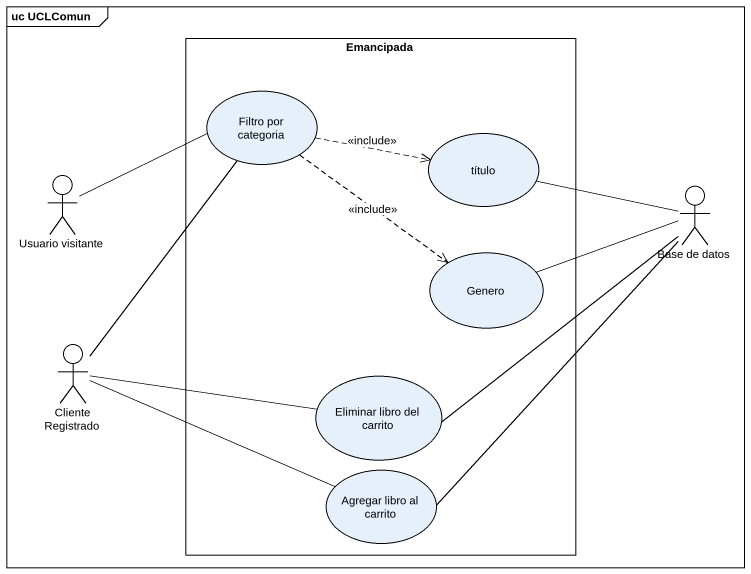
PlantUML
@startuml
mainframe uc UCLComun
rectangle Emancipada {
  usecase "Filtro por categoria" as Filtro_por_categoria
  usecase título
  usecase Genero
  usecase "Eliminar libro del carrito" as Eliminar_libro_del_carrito
  usecase "Agregar libro al carrito" as Agregar_libro_al_carrito
}
actor "Usuario visitante" as Usuario_visitante
actor "Base de datos" as Base_de_datos
actor "Cliente Registrado" as Cliente_Registrado
Filtro_por_categoria .right.> título : <<include>>
Filtro_por_categoria ..> Genero : <<include>>
título -right- Base_de_datos
Usuario_visitante -right- Filtro_por_categoria
Genero -right- Base_de_datos
Cliente_Registrado -up- Filtro_por_categoria
Cliente_Registrado -right- Eliminar_libro_del_carrito
Cliente_Registrado -right- Agregar_libro_al_carrito
Eliminar_libro_del_carrito -right- Base_de_datos
Agregar_libro_al_carrito -up- Base_de_datos
@enduml
